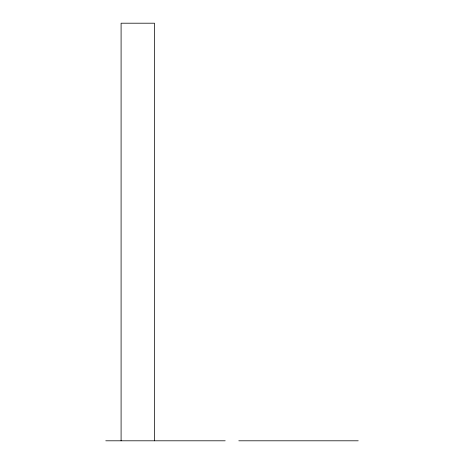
<?xml version="1.0" encoding="UTF-8"?>
<svg xmlns="http://www.w3.org/2000/svg" width="464" height="464" viewBox="0 0 464 464"><rect width="100%" height="100%" fill="white"/><g stroke="black" fill="none" stroke-linecap="round" stroke-linejoin="round"><path stroke-width="0.7" d="M105.769 440.8L225.202 440.8M238.798 440.8L358.231 440.8M154.5 440.8L154.5 23.2L121.092 23.2L121.092 440.8"/></g></svg>
